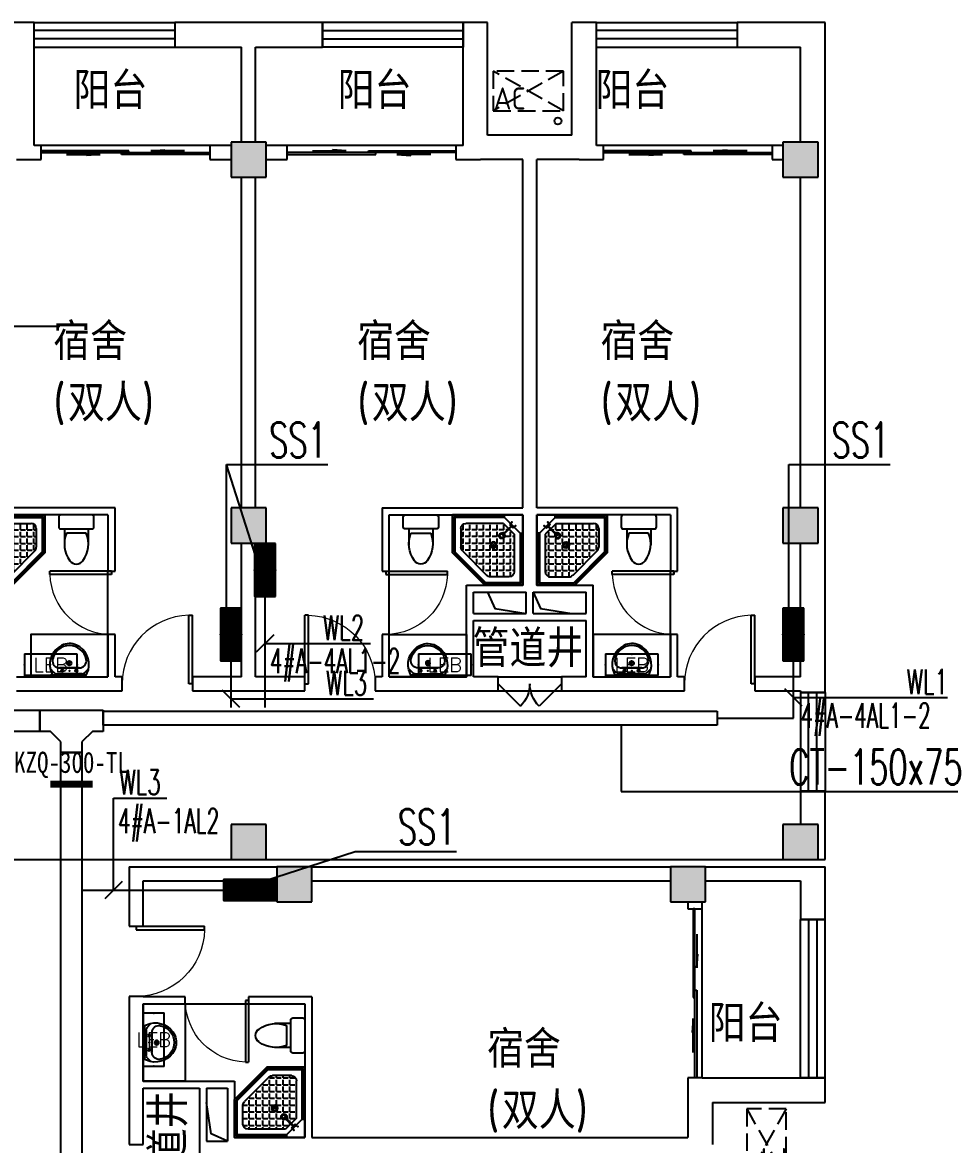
# Model space of a CAD drawing. Extents: x 1725663 to 4653551, y -550461 to 248782.
# Drawn here: x 2156033 to 2169221, y -463187 to -447237 of the extents above; entities that cross this region are included whole.
import ezdxf
from ezdxf.enums import TextEntityAlignment as Align

# ---------------------------------------------------------------- set-up
doc = ezdxf.new("R2010")
doc.units = 0
doc.header["$LTSCALE"] = 1000
doc.linetypes.add('DASH', pattern=[0.35, 0.25, -0.1])
for name, color, linetype in [('0-底图', 7, 'Continuous'), ('0000集水坑', 4, 'Continuous'), ('CABLETRAY', 4, 'Continuous'), ('CABLETRAY_DIM', 3, 'Continuous'), ('CLAYER', 7, 'Continuous'), ('COLUMN', 255, 'Continuous'), ('DBZ', 7, 'Continuous'), ('DIM-照明', 3, 'Continuous'), ('DIM-箱柜', 7, 'Continuous'), ('DOOR_FIRE', 4, 'Continuous'), ('EQUIP-箱柜', 3, 'Continuous'), ('fur', 253, 'Continuous'), ('PUB_HATCH', 8, 'Continuous'), ('PUB_TEXT', 7, 'Continuous'), ('TEL_TEXT', 7, 'Continuous'), ('WALL', 2, 'Continuous'), ('WINDOW', 4, 'Continuous'), ('WIRE-照明', 6, 'Continuous'), ('抗震支吊架', 2, 'Continuous'), ('洁具', 213, 'Continuous'), ('空调外机', 211, 'Continuous')]:
    doc.layers.add(name, color=color, linetype=linetype)
doc.styles.add('_TEL_DIM', font='SIMPLEX', dxfattribs={"width": 0.8, "height": 3.5, "bigfont": 'HZTXT'})
doc.styles.add('kzcad', font='', dxfattribs={"width": 0.8})
doc.styles.get("Standard").update_dxf_attribs({"font": 'geniso.shx', "bigfont": 'hztxt.shx'})
doc.styles.get('kzcad').set_extended_font_data('SimSun')

# ---------------------------------------------------------------- blocks, each defined once
blk = doc.blocks.new('*X490')
at = {"color": 0}
for p, q in [((-250, 33), (-83, 200)), ((-250, 68), (-118, 200)), ((-250, 104), (-154, 200)), ((-250, 139), (-189, 200)), ((-250, 174), (-224, 200)), ((-247, 0), (-47, 200)), ((-212, 0), (-12, 200)), ((-177, 0), (23, 200)), ((-141, 0), (59, 200)), ((-106, 0), (94, 200)), ((-71, 0), (129, 200)), ((-35, 0), (165, 200)), ((0, 0), (200, 200)), ((35, 0), (235, 200)), ((71, 0), (250, 179)), ((106, 0), (250, 144)), ((141, 0), (250, 109)), ((177, 0), (250, 73)), ((212, 0), (250, 38)), ((247, 0), (250, 3))]:
    blk.add_line(p, q, dxfattribs=at)
blk = doc.blocks.new('$equip$00002943')
for p, q in [((-0.75, 0.6), (-0.75, 0)), ((0.75, 0.6), (-0.75, 0.6)), ((0.75, 0), (0.75, 0.6)), ((-0.75, 0), (0.75, 0))]:
    blk.add_line(p, q)
for points, const_width in [([(-0.75, 0.3), (0.75, 0.3)], 0.6), ([(-0.75, 0.6), (-0.75, 0), (0.75, 0), (0.75, 0.6), (-0.75, 0.6), (-0.75, 0)], 0.02)]:
    blk.add_lwpolyline(points, dxfattribs=dict(const_width=const_width))
for p in [(0, 0.6), (-0.75, 0.3), (0, 0), (0.75, 0.3)]:
    blk.add_point(p)
at = {"xscale": 0.00300000000061118, "yscale": 0.00300000000061118, "zscale": 0.00300000000061118}
blk.add_blockref('*X490', (0, 0), dxfattribs=at)
at = {"color": 7, "style": '_TEL_DIM', "flags": 1}
for tag in ['A', 'REMARK']:
    blk.add_attdef(tag, text='', height=0.00002, dxfattribs=at).set_placement((0, 0), align=Align.MIDDLE_CENTER)
blk = doc.blocks.new('$equip$00002908')
for p, q in [((0.75, 0.6), (-0.75, 0.6)), ((-0.75, 0.6), (-0.75, 0)), ((0.75, 0), (0.75, 0.6)), ((-0.75, 0), (0.75, 0))]:
    blk.add_line(p, q)
at = {"const_width": 0.04}
blk.add_lwpolyline([(-0.75, 0.6), (-0.75, 0), (0.75, 0), (0.75, 0.6), (-0.75, 0.6), (-0.75, 0)], dxfattribs=at)
for p in [(0, 0.6), (-0.75, 0.3), (0, 0), (0.75, 0.3)]:
    blk.add_point(p)
at = {"color": 7, "style": '_TEL_DIM'}
blk.add_attdef('$TEXT$', text='', height=0.4, dxfattribs=at).set_placement((0, 0.3), align=Align.MIDDLE_CENTER)
at = {"color": 7, "style": '_TEL_DIM', "flags": 1}
for tag in ['A', 'REMARK']:
    blk.add_attdef(tag, text='', height=0.00002, dxfattribs=at).set_placement((0, 0), align=Align.MIDDLE_CENTER)
blk = doc.blocks.new('2t21gqw')
at = {"layer": '0000集水坑'}
blk.add_circle((103100, 400), 50, dxfattribs=at)
blk = doc.blocks.new('1F平面-CAD导入_dwg_Drawing4_t3_dwg_$plan$00001613-474159-1F-927810-1F')
at = {"layer": '洁具'}
for p, q in [((-200, 170), (-430, 170)), ((-30, 250), (-170, 250)), ((-260, -140), (-260, 140)), ((-200, -170), (-200, -220)), ((-170, -250), (-30, -250))]:
    blk.add_line(p, q, dxfattribs=at)
for points in [[(-200, 220), (-200, 170), (-200, -170), (-430, -170)], [(0, -220), (0, 220)]]:
    blk.add_lwpolyline(points, dxfattribs=at)
for centre, radius, start, end in [((-413, -227), 398, 67.4505, 126.6381), ((-170, 220), 30, 90, 180), ((-30, 220), 30, 0, 90), ((-590, 0), 110, 123.4509, 236.5491), ((-413, 227), 398, 233.3619, 292.5495), ((-170, -220), 30, 180, 270), ((-30, -220), 30, 270, 0)]:
    blk.add_arc(centre, radius, start, end, dxfattribs=at)
blk = doc.blocks.new('$lvtry$00000169')
at = {"color": 0}
for p, q in [((259, -36), (259, 0)), ((259, -36), (36, -259)), ((276, -120), (120, -276)), ((144, -151), (291, -298)), ((151, -144), (298, -291)), ((259, -24), (976, -24)), ((259, -36), (964, -36)), ((270, -213), (270, -143)), ((276, -120), (808, -120)), ((366, -213), (366, -143)), ((462, -213), (462, -143)), ((558, -213), (558, -143)), ((655, -213), (655, -143)), ((751, -213), (751, -143)), ((847, -213), (847, -143)), ((964, -36), (976, -24)), ((964, -36), (964, -525)), ((976, -24), (976, -530)), ((36, -259), (0, -259)), ((24, -259), (24, -976)), ((36, -259), (36, -964)), ((120, -276), (120, -808)), ((120, -309), (147, -309)), ((173, -309), (173, -239)), ((173, -309), (243, -309)), ((183, -213), (205, -213)), ((220, -213), (243, -213)), ((270, -213), (340, -213)), ((270, -263), (270, -239)), ((334, -309), (340, -309)), ((366, -213), (436, -213)), ((366, -309), (366, -239)), ((366, -309), (436, -309)), ((462, -213), (532, -213)), ((462, -309), (462, -239)), ((462, -309), (532, -309)), ((558, -213), (628, -213)), ((558, -309), (558, -239)), ((558, -309), (628, -309)), ((655, -213), (725, -213)), ((655, -309), (655, -239)), ((655, -309), (725, -309)), ((751, -213), (821, -213)), ((751, -309), (751, -239)), ((751, -309), (821, -309)), ((847, -213), (880, -213)), ((847, -309), (847, -239)), ((847, -309), (880, -309)), ((880, -192), (880, -460)), ((120, -405), (147, -405)), ((173, -405), (173, -335)), ((173, -405), (243, -405)), ((173, -501), (173, -431)), ((270, -405), (270, -335)), ((270, -405), (340, -405)), ((270, -501), (270, -431)), ((366, -405), (366, -335)), ((366, -405), (379, -405)), ((366, -501), (366, -431)), ((462, -405), (462, -335)), ((462, -405), (532, -405)), ((462, -501), (462, -431)), ((558, -405), (558, -335)), ((558, -405), (628, -405)), ((558, -501), (558, -431)), ((655, -405), (655, -335)), ((655, -405), (725, -405)), ((655, -501), (655, -431)), ((751, -405), (751, -335)), ((751, -405), (821, -405)), ((751, -501), (751, -431)), ((847, -405), (847, -335)), ((847, -405), (880, -405)), ((847, -501), (847, -431)), ((120, -501), (147, -501)), ((120, -598), (147, -598)), ((173, -501), (243, -501)), ((173, -598), (173, -528)), ((173, -598), (243, -598)), ((173, -694), (173, -624)), ((270, -501), (340, -501)), ((270, -598), (270, -528)), ((270, -598), (340, -598)), ((270, -694), (270, -624)), ((366, -501), (436, -501)), ((366, -598), (366, -528)), ((366, -598), (436, -598)), ((366, -694), (366, -624)), ((462, -501), (532, -501)), ((462, -598), (462, -528)), ((462, -598), (532, -598)), ((462, -694), (462, -624)), ((859, -511), (511, -859)), ((964, -525), (525, -964)), ((976, -530), (530, -976)), ((558, -501), (628, -501)), ((558, -598), (558, -528)), ((558, -598), (628, -598)), ((558, -694), (558, -624)), ((655, -501), (725, -501)), ((655, -598), (655, -528)), ((655, -598), (725, -598)), ((655, -694), (655, -624)), ((751, -501), (821, -501)), ((751, -598), (751, -528)), ((751, -598), (773, -598)), ((847, -501), (867, -501)), ((964, -525), (976, -530)), ((120, -694), (147, -694)), ((120, -790), (147, -790)), ((173, -694), (243, -694)), ((173, -790), (173, -720)), ((173, -790), (243, -790)), ((270, -694), (340, -694)), ((270, -790), (270, -720)), ((270, -790), (340, -790)), ((366, -694), (436, -694)), ((366, -790), (366, -720)), ((366, -790), (436, -790)), ((462, -694), (532, -694)), ((462, -790), (462, -720)), ((462, -790), (532, -790)), ((558, -694), (628, -694)), ((558, -790), (558, -720)), ((558, -790), (580, -790)), ((655, -694), (676, -694)), ((173, -878), (173, -816)), ((192, -880), (460, -880)), ((270, -880), (270, -816)), ((366, -880), (366, -816)), ((462, -880), (462, -816)), ((36, -964), (24, -976)), ((24, -976), (530, -976)), ((36, -964), (525, -964)), ((525, -964), (530, -976))]:
    blk.add_line(p, q, dxfattribs=at)
blk.add_lwpolyline([(0, 0), (0, -1000), (540, -1000), (1000, -540), (1000, 0)], close=True)
for points in [[(0, 0), (0, -1000)], [(0, 0), (1000, 0)], [(1000, 0), (1000, -540)], [(190, -136), (178, -148), (162, -132), (174, -121)], [(136, -190), (148, -178), (132, -162), (121, -174)], [(1000, -540), (540, -1000)], [(0, -1000), (540, -1000)]]:
    blk.add_lwpolyline(points, close=True, dxfattribs=at)
for radius in [43.8, 31.1]:
    blk.add_circle((416, -428), radius, dxfattribs=at)
for centre, radius, start, end in [((808, -192), 72, 0, 90), ((296, -296), 40.6, 142.583, 128.4197), ((296, -296), 28.6, 145.828, 125.6599), ((808, -460), 72, 315, 0), ((192, -808), 72, 180, 270), ((460, -808), 72, 270, 315)]:
    blk.add_arc(centre, radius, start, end, dxfattribs=at)
for p in [(103, -156, 0), (156, -102, 0), (416, -428, 0)]:
    blk.add_point(p, dxfattribs=at)
blk = doc.blocks.new('$lvtry$00000178')
at = {"color": 0}
for p, q in [((-238, 0), (238, 0)), ((-214, -36), (-272, -91)), ((-180, -23), (180, -23)), ((-142, -105), (140, -105)), ((140, -105), (-142, -105)), ((216, -37), (268, -91))]:
    blk.add_line(p, q, dxfattribs=at)
blk.add_lwpolyline([(-104, -430, 0.224698), (110, -425, 0.348046), (269, -79), (239, 0), (-241, 0), (-271, -79, 0.356844)], format="xyb", close=True, dxfattribs=at)
for centre, radius in [((-100, -65), 16.3), ((1, -172), 31.6), ((100, -65), 16.3)]:
    blk.add_circle(centre, radius, dxfattribs=at)
at = {"color": 0, "lineweight": 13}
blk.add_circle((1, -172), 23, dxfattribs=at)
at = {"color": 0}
for centre, radius, start, end in [((-142, -205), 100, 90, 190.5602), ((-180, -73), 50, 90, 133.181), ((140, -205), 100, 349.4398, 90), ((180, -73), 50, 44.5607, 90), ((-1, -179), 243, 190.5602, 349.4398)]:
    blk.add_arc(centre, radius, start, end, dxfattribs=at)
for p in [(0, -65), (1, -172)]:
    blk.add_point(p, dxfattribs=at)
blk = doc.blocks.new('A$C70365C93')
at = {"layer": '洁具'}
blk.add_lwpolyline([(-1900, 2300), (-1900, 1700), (-800, 1700), (-800, 2300)], close=True, dxfattribs=at)
blk.add_blockref('$lvtry$00000178', (-1350, 2280), dxfattribs=at)
at = {"layer": '洁具', "rotation": 180}
blk.add_blockref('$lvtry$00000169', (0, 0), dxfattribs=at)
at = {"layer": '洁具', "extrusion": (0, 0, -1), "xscale": -1, "zscale": -1, "rotation": 90}
blk.add_blockref('1F平面-CAD导入_dwg_Drawing4_t3_dwg_$plan$00001613-474159-1F-927810-1F', (1450, 0), dxfattribs=at)
blk = doc.blocks.new('A$Cf5a72a1b')
at = {"layer": '空调外机', "linetype": 'DASH'}
for p, q in [((1000, 563), (0, 0)), ((1000, 0), (0, 563))]:
    blk.add_line(p, q, dxfattribs=at)
blk.add_lwpolyline([(1000, 563), (0, 563), (0, 0), (1000, 0)], close=True, dxfattribs=at)
at = {"layer": 'PUB_TEXT'}
blk.add_text('AC', height=315, dxfattribs=at).set_placement((5, 18))
blk = doc.blocks.new('$DorLib2D$00000131')
at = {"color": 0, "linetype": 'Continuous'}
for p, q in [((0.15, 0.125), (0.2319, 0.1973)), ((0.2319, 0.1973), (0.2319, 0.125)), ((-0.5, 0.125), (-0.5, 0)), ((0.0192, 0.125), (-0.5, 0.125)), ((0.0192, 0), (0.0192, 0.125)), ((0.35, 0.125), (0.15, 0.125)), ((-0.5, 0), (0.0192, 0)), ((-0.024, 0), (0.5, 0)), ((-0.024, -0.125), (-0.024, 0)), ((0.5, 0), (0.5, -0.125)), ((-0.35, -0.125), (-0.15, -0.125)), ((-0.2319, -0.1973), (-0.2319, -0.125)), ((-0.15, -0.125), (-0.2319, -0.1973)), ((0.5, -0.125), (-0.024, -0.125))]:
    blk.add_line(p, q, dxfattribs=at)
blk = doc.blocks.new('$WINLIB2D$00000001')
at = {"color": 0}
for points in [[(-0.5, 0.5), (-0.5, -0.5)], [(-0.5, 0.5), (0.5, 0.5)], [(0.5, -0.5), (0.5, 0.5)], [(0.5, 0.1667), (-0.5, 0.1667)], [(0.5, -0.1667), (-0.5, -0.1667)], [(-0.5, -0.5), (0.5, -0.5)]]:
    blk.add_lwpolyline(points, dxfattribs=at)
blk = doc.blocks.new('$DorLib2D$00000001')
for p, q in [((0.45, 0.975), (0.5, 0.975)), ((0.45, 0), (0.45, 0.975)), ((0.5, 0), (0.5, 0.975)), ((0.5, 0), (0.45, 0))]:
    blk.add_line(p, q)
at = {"lineweight": 13}
blk.add_arc((0.475, 0), 0.975, 91.4693, 180, dxfattribs=at)
blk = doc.blocks.new('$DorLib2D$00000116')
at = {"color": 0}
for p, q in [((-0.5, 0), (-0.146, 0.354)), ((0.5, 0), (0.146, 0.354))]:
    blk.add_line(p, q, dxfattribs=at)
for centre, start, end in [((-0.5, 0), 0, 45), ((0.5, 0), 135, 180)]:
    blk.add_arc(centre, 0.5, start, end, dxfattribs=at)
blk = doc.blocks.new('gkhkjk')
at = {"layer": 'PUB_HATCH'}
for points in [[(1596257, -367803.8), (1595757, -367803.8), (1595757, -368303.8), (1596257, -368303.8)], [(1604107, -367803.8), (1603607, -367803.8), (1603607, -368303.8), (1604107, -368303.8)], [(1596257, -373003.8), (1595757, -373003.8), (1595757, -373503.8), (1596257, -373503.8)], [(1604107, -373003.8), (1603607, -373003.8), (1603607, -373503.8), (1604107, -373503.8)], [(1596257, -377503.8), (1595757, -377503.8), (1595757, -378003.8), (1596257, -378003.8)], [(1604107, -377503.8), (1603607, -377503.8), (1603607, -378003.8), (1604107, -378003.8)], [(1596907, -378103.8), (1596407, -378103.8), (1596407, -378603.8), (1596907, -378603.8)], [(1602507, -378103.8), (1602007, -378103.8), (1602007, -378603.8), (1602507, -378603.8)]]:
    blk.add_hatch(color=256, dxfattribs=at).paths.add_polyline_path(points)
for points in [[(1599407, -374203.8), (1599510.6, -374434.1), (1599957, -374503.8)], [(1600057, -374203.8), (1600160.6, -374434.1), (1600607, -374503.8)], [(1595707, -382003.8), (1595476.7, -381900.3), (1595407, -381453.8)]]:
    blk.add_lwpolyline(points)
at = {"layer": 'COLUMN'}
for p, q in [((1596257, -367803.8), (1595757, -367803.8)), ((1595757, -367803.8), (1595757, -368303.8)), ((1596257, -368303.8), (1596257, -367803.8)), ((1604107, -367803.8), (1603607, -367803.8)), ((1603607, -367803.8), (1603607, -368303.8)), ((1604107, -368303.8), (1604107, -367803.8)), ((1595757, -368303.8), (1596257, -368303.8)), ((1603607, -368303.8), (1604107, -368303.8)), ((1596257, -373003.8), (1595757, -373003.8)), ((1595757, -373003.8), (1595757, -373503.8)), ((1596257, -373503.8), (1596257, -373003.8)), ((1604107, -373003.8), (1603607, -373003.8)), ((1603607, -373003.8), (1603607, -373503.8)), ((1604107, -373503.8), (1604107, -373003.8)), ((1595757, -373503.8), (1596257, -373503.8)), ((1603607, -373503.8), (1604107, -373503.8)), ((1596257, -377503.8), (1595757, -377503.8)), ((1595757, -377503.8), (1595757, -378003.8)), ((1596257, -378003.8), (1596257, -377503.8)), ((1604107, -377503.8), (1603607, -377503.8)), ((1603607, -377503.8), (1603607, -378003.8)), ((1604107, -378003.8), (1604107, -377503.8)), ((1595757, -378003.8), (1596257, -378003.8)), ((1603607, -378003.8), (1604107, -378003.8)), ((1596907, -378103.8), (1596407, -378103.8)), ((1596407, -378103.8), (1596407, -378603.8)), ((1596907, -378603.8), (1596907, -378103.8)), ((1602507, -378103.8), (1602007, -378103.8)), ((1602007, -378103.8), (1602007, -378603.8)), ((1602507, -378603.8), (1602507, -378103.8)), ((1596407, -378603.8), (1596907, -378603.8)), ((1602007, -378603.8), (1602507, -378603.8))]:
    blk.add_line(p, q, dxfattribs=at)
at = {"layer": 'DOOR_FIRE'}
for p, q in [((1599557, -375403.8), (1600457, -375403.8)), ((1599557, -375603.8), (1600457, -375603.8))]:
    blk.add_line(p, q, dxfattribs=at)
at = {"layer": 'fur'}
blk.add_line((1592207, -378003.8), (1603607, -378003.8), dxfattribs=at)
at = {"layer": 'WALL'}
for p, q in [((1592957, -366103.8), (1592607, -366103.8)), ((1592957, -366453.8), (1592957, -366103.8)), ((1596007, -366103.8), (1594957, -366103.8)), ((1594957, -366103.8), (1594957, -366453.8)), ((1597057, -366103.8), (1596007, -366103.8)), ((1597057, -366453.8), (1597057, -366103.8)), ((1599407, -366103.8), (1599057, -366103.8)), ((1599057, -366103.8), (1599057, -366453.8)), ((1599407, -367703.8), (1599407, -366103.8)), ((1600607, -367703.8), (1600607, -366103.8)), ((1600957, -366103.8), (1600607, -366103.8)), ((1600957, -366453.8), (1600957, -366103.8)), ((1604207, -366103.8), (1602957, -366103.8)), ((1602957, -366103.8), (1602957, -366453.8)), ((1604207, -367903.8), (1604207, -366103.8)), ((1592957, -367853.8), (1592957, -366453.8)), ((1594957, -366453.8), (1595907, -366453.8)), ((1595907, -367803.8), (1595907, -366453.8)), ((1596107, -366453.8), (1597057, -366453.8)), ((1596107, -367803.8), (1596107, -366453.8)), ((1599057, -367853.8), (1599057, -366453.8)), ((1600957, -367853.8), (1600957, -366453.8)), ((1602957, -366453.8), (1603857, -366453.8)), ((1603857, -367803.8), (1603857, -366453.8)), ((1600007, -367703.8), (1599407, -367703.8)), ((1600607, -367703.8), (1600007, -367703.8)), ((1593057, -367853.8), (1592957, -367853.8)), ((1593057, -368053.8), (1593057, -367853.8)), ((1595757, -367853.8), (1595457, -367853.8)), ((1595457, -367853.8), (1595457, -368053.8)), ((1596557, -367853.8), (1596257, -367853.8)), ((1596557, -368053.8), (1596557, -367853.8)), ((1599057, -367853.8), (1598957, -367853.8)), ((1598957, -367853.8), (1598957, -368053.8)), ((1601057, -367853.8), (1600957, -367853.8)), ((1601057, -368053.8), (1601057, -367853.8)), ((1603607, -367853.8), (1603457, -367853.8)), ((1603457, -367853.8), (1603457, -368053.8)), ((1604207, -373253.8), (1604207, -367903.8)), ((1592707, -368053.8), (1593057, -368053.8)), ((1595457, -368053.8), (1595757, -368053.8)), ((1596257, -368053.8), (1596557, -368053.8)), ((1598957, -368053.8), (1599307, -368053.8)), ((1599907, -368053.8), (1599307, -368053.8)), ((1599907, -373003.8), (1599907, -368053.8)), ((1600707, -368053.8), (1600107, -368053.8)), ((1600107, -373003.8), (1600107, -368053.8)), ((1600707, -368053.8), (1601057, -368053.8)), ((1603457, -368053.8), (1603607, -368053.8)), ((1595907, -373003.8), (1595907, -368303.8)), ((1596107, -373003.8), (1596107, -368303.8)), ((1603857, -373003.8), (1603857, -368303.8)), ((1594107, -373003.8), (1592257, -373003.8)), ((1594107, -373903.8), (1594107, -373003.8)), ((1597907, -373003.8), (1599907, -373003.8)), ((1597907, -373003.8), (1597907, -373903.8)), ((1602107, -373003.8), (1600107, -373003.8)), ((1602107, -373903.8), (1602107, -373003.8)), ((1594007, -373103.8), (1592257, -373103.8)), ((1594007, -373103.8), (1594007, -373903.8)), ((1598007, -373103.8), (1599907, -373103.8)), ((1598007, -373903.8), (1598007, -373103.8)), ((1599907, -374103.8), (1599907, -373103.8)), ((1600107, -374103.8), (1600107, -373103.8)), ((1602007, -373103.8), (1600107, -373103.8)), ((1602007, -373103.8), (1602007, -373903.8)), ((1604207, -375503.8), (1604207, -373253.8)), ((1595907, -375403.8), (1595907, -373503.8)), ((1596107, -375403.8), (1596107, -373503.8)), ((1603857, -375403.8), (1603857, -373503.8)), ((1594007, -373903.8), (1594107, -373903.8)), ((1597907, -373903.8), (1598007, -373903.8)), ((1602007, -373903.8), (1602107, -373903.8)), ((1599107, -374103.8), (1599907, -374103.8)), ((1599107, -374603.8), (1599107, -374103.8)), ((1600107, -374103.8), (1600907, -374103.8)), ((1600907, -374603.8), (1600907, -374103.8)), ((1599207, -374203.8), (1599957, -374203.8)), ((1599207, -374503.8), (1599207, -374203.8)), ((1599957, -374503.8), (1599957, -374203.8)), ((1600057, -374203.8), (1600807, -374203.8)), ((1600057, -374503.8), (1600057, -374203.8)), ((1600807, -374503.8), (1600807, -374203.8)), ((1599207, -374503.8), (1599957, -374503.8)), ((1600057, -374503.8), (1600807, -374503.8)), ((1599107, -375403.8), (1599107, -374603.8)), ((1599207, -374603.8), (1600007, -374603.8)), ((1599207, -375403.8), (1599207, -374603.8)), ((1600007, -374603.8), (1600807, -374603.8)), ((1600807, -375403.8), (1600807, -374603.8)), ((1600907, -375403.8), (1600907, -374603.8)), ((1594107, -374803.8), (1594007, -374803.8)), ((1594007, -374803.8), (1594007, -375403.8)), ((1594107, -375403.8), (1594107, -374803.8)), ((1598007, -374803.8), (1597907, -374803.8)), ((1597907, -374803.8), (1597907, -375403.8)), ((1598007, -375403.8), (1598007, -374803.8)), ((1602107, -374803.8), (1602007, -374803.8)), ((1602007, -374803.8), (1602007, -375403.8)), ((1602107, -375403.8), (1602107, -374803.8)), ((1592707, -375403.8), (1594007, -375403.8)), ((1594207, -375403.8), (1594107, -375403.8)), ((1594207, -375603.8), (1594207, -375403.8)), ((1595907, -375403.8), (1595207, -375403.8)), ((1595207, -375403.8), (1595207, -375603.8)), ((1596807, -375403.8), (1596107, -375403.8)), ((1596807, -375603.8), (1596807, -375403.8)), ((1597907, -375403.8), (1597807, -375403.8)), ((1597807, -375403.8), (1597807, -375603.8)), ((1598007, -375403.8), (1599107, -375403.8)), ((1599557, -375403.8), (1599207, -375403.8)), ((1599557, -375603.8), (1599557, -375403.8)), ((1600807, -375403.8), (1600457, -375403.8)), ((1600457, -375403.8), (1600457, -375603.8)), ((1600907, -375403.8), (1602007, -375403.8)), ((1602207, -375403.8), (1602107, -375403.8)), ((1602207, -375603.8), (1602207, -375403.8)), ((1603857, -375403.8), (1603207, -375403.8)), ((1603207, -375403.8), (1603207, -375603.8)), ((1592707, -375603.8), (1594107, -375603.8)), ((1594107, -375603.8), (1594207, -375603.8)), ((1595207, -375603.8), (1596007, -375603.8)), ((1596007, -375603.8), (1596807, -375603.8)), ((1597807, -375603.8), (1597907, -375603.8)), ((1597907, -375603.8), (1599107, -375603.8)), ((1599107, -375603.8), (1599557, -375603.8)), ((1600457, -375603.8), (1600907, -375603.8)), ((1600907, -375603.8), (1602107, -375603.8)), ((1602107, -375603.8), (1602207, -375603.8)), ((1603207, -375603.8), (1603857, -375603.8)), ((1603857, -375603.8), (1603857, -375628.8)), ((1604207, -375628.8), (1604207, -375503.8)), ((1603857, -375628.8), (1604207, -375628.8)), ((1604207, -377028.8), (1603857, -377028.8)), ((1603857, -377028.8), (1603857, -377503.8)), ((1604207, -378003.8), (1604207, -377028.8)), ((1604107, -378003.8), (1604207, -378003.8)), ((1594307, -378103.8), (1594307, -378949.6)), ((1594307, -378103.8), (1596407, -378103.8)), ((1596907, -378103.8), (1602007, -378103.8)), ((1602507, -378103.8), (1604207, -378103.8)), ((1604207, -378853.8), (1604207, -378103.8)), ((1594507, -378949.6), (1594507, -378303.8)), ((1594507, -378303.8), (1596407, -378303.8)), ((1596907, -378303.8), (1602007, -378303.8)), ((1602507, -378303.8), (1603857, -378303.8)), ((1603857, -378303.8), (1603857, -378853.8)), ((1602257, -378603.8), (1602257, -378703.8)), ((1602457, -378703.8), (1602457, -378603.8)), ((1602257, -378703.8), (1602457, -378703.8)), ((1594307, -378949.6), (1594507, -378949.6)), ((1603857, -378853.8), (1604207, -378853.8)), ((1594507, -379949.6), (1594307, -379949.6)), ((1594307, -379949.6), (1594307, -379953.8)), ((1594307, -379953.8), (1594307, -381153.8)), ((1594507, -379953.8), (1594507, -379949.6)), ((1595107, -379953.8), (1594507, -379953.8)), ((1594507, -380053.8), (1594507, -381153.8)), ((1594507, -380053.8), (1595107, -380053.8)), ((1595107, -380053.8), (1595107, -379953.8)), ((1596907, -379953.8), (1596007, -379953.8)), ((1596007, -379953.8), (1596007, -380053.8)), ((1596007, -380053.8), (1596807, -380053.8)), ((1596807, -380053.8), (1596807, -381953.8)), ((1596907, -379953.8), (1596907, -381953.8)), ((1594307, -381153.8), (1594307, -382053.8)), ((1594507, -381153.8), (1595307, -381153.8)), ((1595307, -381153.8), (1595807, -381153.8)), ((1595807, -381153.8), (1595807, -381953.8)), ((1602457, -381103.8), (1602257, -381103.8)), ((1602257, -381103.8), (1602257, -381353.8)), ((1602457, -381103.8), (1603857, -381103.8)), ((1604207, -381103.8), (1603857, -381103.8)), ((1604207, -381453.8), (1604207, -381103.8)), ((1594507, -382053.8), (1594507, -381253.8)), ((1594507, -381253.8), (1595307, -381253.8)), ((1595307, -381253.8), (1595307, -382053.8)), ((1595407, -381253.8), (1595707, -381253.8)), ((1595407, -381253.8), (1595407, -382003.8)), ((1595707, -381253.8), (1595707, -382003.8)), ((1602257, -381353.8), (1602257, -381953.8)), ((1602607, -381453.8), (1604207, -381453.8)), ((1602607, -381453.8), (1602607, -382053.8)), ((1595807, -381953.8), (1596807, -381953.8)), ((1596907, -381953.8), (1602257, -381953.8)), ((1594307, -382053.8), (1594507, -382053.8)), ((1595307, -382053.8), (1595307, -382853.8)), ((1595407, -382003.8), (1595707, -382003.8))]:
    blk.add_line(p, q, dxfattribs=at)
at = {"layer": 'WINDOW'}
for p, q in [((1595457, -367853.8), (1593057, -367853.8)), ((1598957, -367853.8), (1596557, -367853.8)), ((1603457, -367853.8), (1601057, -367853.8)), ((1594007, -374803.8), (1594007, -373903.8)), ((1598007, -374803.8), (1598007, -373903.8)), ((1602007, -374803.8), (1602007, -373903.8)), ((1602457, -381103.8), (1602457, -378703.8)), ((1595107, -380053.8), (1596007, -380053.8))]:
    blk.add_line(p, q, dxfattribs=at)
for name, p in [('A$Cf5a72a1b', (1599487, -367360)), ('2t21gqw', (1497307, -367903.8))]:
    blk.add_blockref(name, p)
for name, p, rotation in [('A$C70365C93', (1592107, -373103.8), 180), ('A$C70365C93', (1600107, -373103.8), 180), ('A$Cf5a72a1b', (1603655.1, -382545.1), 90)]:
    blk.add_blockref(name, p, dxfattribs=dict(rotation=rotation))
at = {"xscale": -1}
for p, rotation in [((1599907, -373103.8), 180), ((1596807, -381953.8), 89.99999999992463)]:
    blk.add_blockref('A$C70365C93', p, dxfattribs=dict(at, rotation=rotation))
at = {"layer": 'DOOR_FIRE', "xscale": 900, "yscale": -900, "zscale": 200}
blk.add_blockref('$DorLib2D$00000116', (1600007, -375503.8), dxfattribs=at)
at = {"layer": 'WINDOW'}
for name, p, xscale, yscale, zscale, rotation in [('$WINLIB2D$00000001', (1593957, -366278.8), -2000, 350, -2000, 180), ('$WINLIB2D$00000001', (1598057, -366278.8), 2000, 350, 2000, 180), ('$WINLIB2D$00000001', (1601957, -366278.8), -2000, 350, -2000, 180), ('$DorLib2D$00000131', (1594257, -367953.8), -2400, -200, -2400, 180), ('$DorLib2D$00000131', (1597757, -367953.8), 2400, -200, 2400, 180), ('$DorLib2D$00000131', (1602257, -367953.8), -2400, -200, -2400, 180), ('$DorLib2D$00000001', (1594057, -374353.8), 900, 900, 900, 90), ('$DorLib2D$00000001', (1597957, -374353.8), 900, -900, 900, 90), ('$DorLib2D$00000001', (1602057, -374353.8), 900, 900, 900, 90), ('$WINLIB2D$00000001', (1604032, -376328.8), -1400, -350, -1400, 90.00000000000529), ('$DorLib2D$00000131', (1602357, -379903.8), 2400, -200, 2400, 90), ('$DorLib2D$00000001', (1594407, -379449.6), -1000, 1000, -1000, 269.9999999999923), ('$WINLIB2D$00000001', (1604032, -379978.8), 2249.999999993481, 350, 2249.999999993481, 90)]:
    blk.add_blockref(name, p, dxfattribs=dict(at, xscale=xscale, yscale=yscale, zscale=zscale, rotation=rotation))
for p, xscale, yscale, zscale in [((1594707, -375503.8), 1000, 1000, 1000), ((1597307, -375503.8), -1000, 1000, -1000), ((1602707, -375503.8), 1000, 1000, 1000), ((1595557, -380003.8), 900, -900, 900)]:
    blk.add_blockref('$DorLib2D$00000001', p, dxfattribs=dict(at, xscale=xscale, yscale=yscale, zscale=zscale))
at = {"layer": 'CLAYER'}
blk.add_text('管道井', height=525, dxfattribs=at).set_placement((1599192.3, -375266.8))
blk.add_text('管道井', height=525, rotation=90, dxfattribs=at).set_placement((1595132.2, -382871.7))
at = {"layer": 'PUB_TEXT'}
for s, p in [('阳台', (1593518, -367335.7)), ('阳台', (1597274.5, -367335.7)), ('阳台', (1600941.5, -367335.7)), ('宿舍', (1593228.1, -370903.5)), ('宿舍', (1597550.3, -370903.5)), ('宿舍', (1601012.2, -370903.5)), ('(', (1593228.1, -371775.6)), ('双人', (1593438.1, -371775.6)), (')', (1594488.1, -371775.6)), ('(', (1597550.3, -371775.6)), ('双人', (1597760.3, -371775.6)), (')', (1598810.3, -371775.6)), ('(', (1601012.2, -371775.6)), ('双人', (1601222.2, -371775.6)), (')', (1602272.2, -371775.6)), ('阳台', (1602551.7, -380596.1)), ('宿舍', (1599399.2, -380961.8)), ('(', (1599399.2, -381833.9)), ('双人', (1599609.2, -381833.9)), (')', (1600659.2, -381833.9))]:
    blk.add_text(s, height=525, dxfattribs=at).set_placement(p)

msp = doc.modelspace()

# ---------------------------------------------------------------- linework, layer by layer
at = {"layer": 'CABLETRAY'}
for p, q in [((2069691, -457014), (2156280, -457014)), ((2069691, -457014), (2156280, -457014)), ((2156280, -457014), (2156280, -457314)), ((2156280, -457014), (2157180, -457014)), ((2156280, -457314), (2156280, -457014)), ((2156280, -457014), (2156280, -457314)), ((2156280, -457014), (2157180, -457014)), ((2156280, -457314), (2156280, -457014)), ((2157180, -457014), (2157180, -457314)), ((2157180, -457014), (2157180, -457314)), ((2157180, -457226), (2157180, -457026)), ((2157180, -457026), (2165913, -457026)), ((2157180, -457226), (2157180, -457026)), ((2157180, -457026), (2165913, -457026)), ((2165913, -457026), (2165913, -457226)), ((2165913, -457026), (2165913, -457226)), ((2165913, -457226), (2157180, -457226)), ((2165913, -457226), (2157180, -457226)), ((2156280, -457314), (2069691, -457314)), ((2156280, -457314), (2069691, -457314)), ((2156430, -457314), (2156280, -457314)), ((2156430, -457314), (2156280, -457314)), ((2156580, -457464), (2156430, -457314)), ((2156580, -457464), (2156430, -457314)), ((2157030, -457314), (2156880, -457464)), ((2157030, -457314), (2156880, -457464)), ((2157180, -457314), (2157030, -457314)), ((2157180, -457314), (2157030, -457314)), ((2156580, -457614), (2156580, -457464)), ((2156580, -457614), (2156580, -457464)), ((2156880, -457464), (2156880, -457614)), ((2156880, -457464), (2156880, -457614)), ((2156880, -457614), (2156580, -457614)), ((2156580, -516172), (2156580, -457614)), ((2156580, -457614), (2156880, -457614)), ((2156880, -457614), (2156580, -457614)), ((2156580, -516172), (2156580, -457614)), ((2156580, -457614), (2156880, -457614)), ((2156880, -457614), (2156880, -516172)), ((2156880, -457614), (2156880, -516172))]:
    msp.add_line(p, q, dxfattribs=at)
at = {"layer": 'CABLETRAY_DIM'}
for p, q in [((2164551, -457226), (2164551, -458169)), ((2164551, -457226), (2164551, -458169)), ((2164551, -458169), (2169710, -458169)), ((2164551, -458169), (2169710, -458169))]:
    msp.add_line(p, q, dxfattribs=at)
at = {"layer": 'DBZ'}
msp.add_line((2156563, -451558), (2152452, -451558), dxfattribs=at)
at = {"layer": 'DIM-照明'}
for p, q in [((2159607, -455941), (2159360, -456188)), ((2159607, -455941), (2159360, -456188)), ((2159124, -456975), (2158876, -456728)), ((2159124, -456975), (2158876, -456728)), ((2167124, -456957), (2166876, -456710)), ((2167124, -456957), (2166876, -456710)), ((2157451, -459446), (2157204, -459694)), ((2157451, -459446), (2157204, -459694))]:
    msp.add_line(p, q, dxfattribs=at)
for points in [[(2159484, -456065), (2160221, -456065)], [(2159484, -456065), (2160221, -456065)], [(2160221, -456065), (2160983, -456065)], [(2160221, -456065), (2160983, -456065)], [(2159000, -456851), (2160266, -456851)], [(2159000, -456851), (2160266, -456851)], [(2160266, -456851), (2161027, -456851)], [(2160266, -456851), (2161027, -456851)], [(2167000, -456834), (2167866, -456834)], [(2167000, -456834), (2167866, -456834)], [(2167866, -456834), (2169192, -456834)], [(2167866, -456834), (2169192, -456834)], [(2157328, -459570), (2157328, -458262)], [(2157328, -458262), (2158089, -458262)], [(2157328, -459570), (2157328, -458262)], [(2157328, -458262), (2158089, -458262)]]:
    msp.add_lwpolyline(points, dxfattribs=at)
at = {"layer": 'DIM-箱柜'}
for p, q in [((2158934, -455562), (2158934, -453522)), ((2159350, -454812), (2158934, -453522)), ((2158934, -453522), (2160378, -453522)), ((2158934, -455562), (2158934, -453522)), ((2159350, -454812), (2158934, -453522)), ((2158934, -453522), (2160378, -453522)), ((2166934, -455562), (2166934, -453522)), ((2166934, -455562), (2166934, -453522)), ((2166934, -453522), (2168378, -453522)), ((2166934, -455562), (2166934, -453522)), ((2166934, -455562), (2166934, -453522)), ((2166934, -453522), (2168378, -453522)), ((2159475, -459437), (2160765, -459021)), ((2159475, -459437), (2160765, -459021)), ((2159475, -459437), (2160765, -459021)), ((2159475, -459437), (2160765, -459021)), ((2160765, -459021), (2162209, -459021)), ((2160765, -459021), (2162209, -459021))]:
    msp.add_line(p, q, dxfattribs=at)
at = {"layer": 'WIRE-照明'}
for p, q in [((2159484, -456976), (2159484, -455395)), ((2159000, -456976), (2159000, -456312)), ((2167000, -457126), (2167000, -456312)), ((2165913, -457126), (2167000, -457126)), ((2156880, -459570), (2158892, -459570))]:
    msp.add_line(p, q, dxfattribs=at)
at = {"layer": '抗震支吊架', "color": 2, "const_width": 100}
msp.add_lwpolyline([(2156430, -458064), (2157030, -458064)], dxfattribs=at)

# ---------------------------------------------------------------- block references
at = {"layer": '0-底图'}
msp.add_blockref('gkhkjk', (563243, -81133), dxfattribs=at)
at = {"layer": 'EQUIP-箱柜', "xscale": 500, "yscale": 500, "zscale": 500}
for p, rotation in [((2159334, -455020), 270), ((2159150, -455937), 90), ((2167150, -455937), 90), ((2159267, -459420), 180)]:
    msp.add_blockref('$equip$00002943', p, dxfattribs=dict(at, rotation=rotation))
for p in [(2156435, -456517), (2162040, -456517), (2164700, -456517)]:
    msp.add_blockref('$equip$00002908', p, dxfattribs=at).add_auto_attribs({'$TEXT$': 'LEB'})
at = {"layer": 'EQUIP-箱柜'}
ref = msp.add_blockref('$equip$00002908', (2157750, -461696), dxfattribs=dict(at, xscale=500, yscale=500, zscale=500, rotation=270))
ref.add_attrib('$TEXT$', 'LEB', dxfattribs={"layer": '0', "color": 7, "height": 200, "style": '_TEL_DIM'}).set_placement((2157900, -461696), align=Align.MIDDLE_CENTER)

# ---------------------------------------------------------------- texts
at = {"layer": 'CABLETRAY_DIM', "color": 7, "style": '_TEL_DIM', "width": 0.64}
msp.add_text('CT-150x75', height=500, dxfattribs=at).set_placement((2166939, -458069))
msp.add_text('CT-150x75', height=500, dxfattribs=at).set_placement((2166939, -458069))
at = {"layer": 'DIM-照明', "color": 7, "style": '_TEL_DIM', "width": 0.64}
for s, p in [('WL2', (2160309, -456015)), ('WL2', (2160309, -456015)), ('WL3', (2160353, -456801)), ('WL3', (2160353, -456801)), ('WL1', (2168614, -456784)), ('WL1', (2168614, -456784)), ('WL3', (2157415, -458212)), ('WL3', (2157415, -458212))]:
    msp.add_text(s, height=350, dxfattribs=at).set_placement(p)
at = {"layer": 'DIM-箱柜', "color": 7, "style": '_TEL_DIM', "width": 0.64}
for p in [(2159542, -453422), (2159542, -453422), (2167542, -453422), (2167542, -453422), (2161373, -458921), (2161373, -458921)]:
    msp.add_text('SS1', height=500, dxfattribs=at).set_placement(p)
at = {"layer": 'TEL_TEXT', "style": '_TEL_DIM', "width": 0.6}
for s, p in [('4#A-4AL1-2', (2159553, -456488)), ('4#A-4AL1-2', (2167100, -457262)), ('4#A-1AL2', (2157392, -458762))]:
    msp.add_text(s, height=350, dxfattribs=at).set_placement(p)
at = {"layer": '抗震支吊架', "color": 2, "style": 'kzcad', "width": 0.8}
msp.add_text('KZQ-300-TL', height=300, rotation=359.8854, dxfattribs=at).set_placement((2156730, -457904), align=Align.CENTER)

doc.saveas('drawing.dxf')
